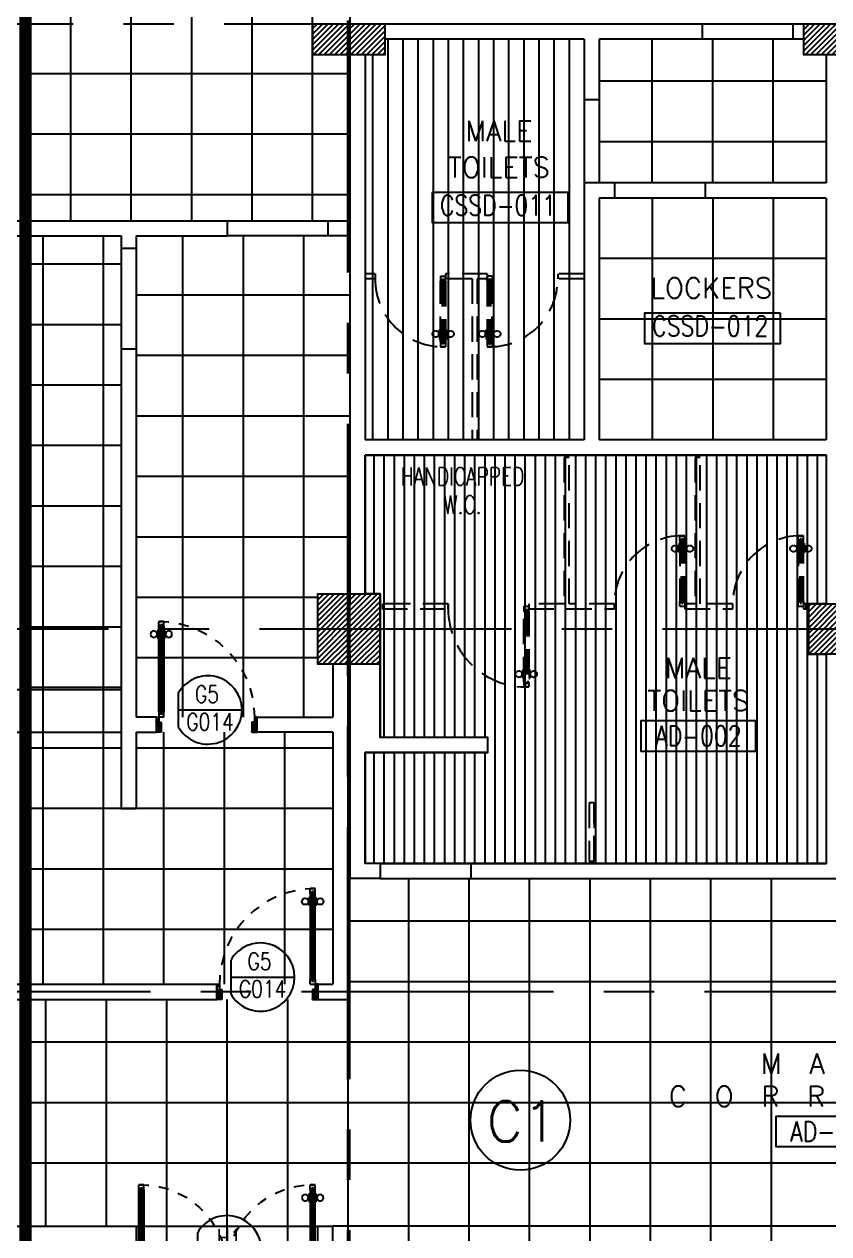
# Model space of a CAD drawing. Extents: x 417866.9 to 417960.2, y 43448 to 43538.2.
# Drawn here: x 417902.68 to 417910.67, y 43482.47 to 43494.47 of the extents above; entities that cross this region are included whole.
import ezdxf
from ezdxf.enums import TextEntityAlignment as Align

# ---------------------------------------------------------------- set-up
doc = ezdxf.new("R2010")
doc.units = 0
doc.header["$MEASUREMENT"] = 0
for name, pattern in [('CENTER2', [1.125, 0.75, -0.125, 0.125, -0.125]), ('CENTERX2', [4, 2.5, -0.5, 0.5, -0.5]), ('HIDDEN', [0.375, 0.25, -0.125])]:
    doc.linetypes.add(name, pattern=pattern)
doc.layers.get('0').update_dxf_attribs({"linetype": 'CONTINUOUS'})
for name, color, linetype in [('AXES', 11, 'CENTERX2'), ('CEILING', 4, 'CONTINUOUS'), ('ceiling-marker', 6, 'CONTINUOUS'), ('COL', 2, 'CONTINUOUS'), ('DOOR', 4, 'CONTINUOUS'), ('DOOR-CR', 2, 'CONTINUOUS'), ('DOOR-NO', 3, 'CONTINUOUS'), ('EJ', 8, 'CONTINUOUS'), ('ELEV', 2, 'CONTINUOUS'), ('HAT', 8, 'CONTINUOUS'), ('PART', 9, 'CONTINUOUS'), ('RM-BOX', 11, 'CONTINUOUS'), ('RM-NAME', 11, 'CONTINUOUS'), ('RM-NO', 11, 'CONTINUOUS'), ('TXT', 2, 'CONTINUOUS'), ('WALL', 2, 'CONTINUOUS')]:
    doc.layers.add(name, color=color, linetype=linetype)
doc.layers.get('EJ').off()
doc.styles.add('ROMANS', font='ROMANS.shx', dxfattribs={"width": 0.6})

# ---------------------------------------------------------------- blocks, each defined once
blk = doc.blocks.new('*X76')
at = {"color": 0}
for p, q in [((215909, 32308), (216361, 32761)), ((215909, 32361), (216308, 32761)), ((215909, 32414), (216255, 32761)), ((215909, 32467), (216202, 32761)), ((215909, 32520), (216149, 32761)), ((215909, 32573), (216096, 32761)), ((215909, 32626), (216043, 32761)), ((215909, 32680), (215990, 32761)), ((215909, 32733), (215937, 32761)), ((215914, 32261), (216409, 32755)), ((215967, 32261), (216409, 32702)), ((216020, 32261), (216409, 32649)), ((216073, 32261), (216409, 32596)), ((216126, 32261), (216409, 32543)), ((216179, 32261), (216409, 32490)), ((216233, 32261), (216409, 32437)), ((216286, 32261), (216409, 32384)), ((216339, 32261), (216409, 32331)), ((216392, 32261), (216409, 32278))]:
    blk.add_line(p, q, dxfattribs=at)
blk = doc.blocks.new('RM1')
at = {"layer": 'RM-BOX'}
blk.add_lwpolyline([(570, -200), (-570, -200), (-570, -500), (570, -500)], close=True, dxfattribs=at)
at = {"layer": 'RM-NAME', "style": 'ROMANS'}
for tag, p in [('ROOMNAME1', (0, 324)), ('ROOMNAME2', (0, 0))]:
    blk.add_attdef(tag, text='', height=200, dxfattribs=at).set_placement(p, align=Align.MIDDLE)
at = {"layer": 'RM-NO', "style": 'ROMANS', "width": 0.8}
blk.add_attdef('ROOMNO', text='', height=200, dxfattribs=at).set_placement((0, -350), align=Align.MIDDLE)
blk = doc.blocks.new('DD1')
at = {"layer": 'DOOR-CR'}
blk.add_line((-316, 0), (316, 0), dxfattribs=at)
blk.add_lwpolyline([(-316, -166, 3.820224), (-316, 166)], format="xyb", close=True, dxfattribs=at)
at = {"layer": 'DOOR-NO', "color": 255, "style": 'ROMANS'}
for tag, width, p in [('G', 0.8, (-22, 156)), ('0000', 0.7, (-22, -136))]:
    blk.add_attdef(tag, text='', height=196, dxfattribs=dict(at, width=width)).set_placement(p, align=Align.MIDDLE)
blk = doc.blocks.new('C11')
at = {"layer": 'HAT'}
h = blk.add_hatch(dxfattribs=at)
h.set_pattern_fill('ANSI31', color=256, scale=300, style=0)
h.set_pattern_definition([(45, (-383765.23, -62181), (-26.5165043, 26.5165043), [])])
h.paths.add_polyline_path([(-20, 350), (-20, 700), (-320, 700), (-320, 350)])
h.paths.add_polyline_path([(-320, 0), (-20, 0), (-20, 350), (-320, 350)])
h = blk.add_hatch(dxfattribs=at)
h.set_pattern_fill('ANSI31', color=256, scale=300, style=0)
h.set_pattern_definition([(45, (-383445.23, -62181), (-26.5165043, 26.5165043), [])])
h.paths.add_polyline_path([(300, 350), (300, 700), (0, 700), (0, 350)])
h.paths.add_polyline_path([(0, 0), (300, 0), (300, 350), (0, 350)])
at = {"layer": 'COL'}
for points in [[(-20, 700), (-20, 0), (-320, 0), (-320, 700)], [(300, 700), (300, 0), (0, 0), (0, 700)]]:
    blk.add_lwpolyline(points, close=True, dxfattribs=at)
blk = doc.blocks.new('A$C272A55A0')
at = {"layer": 'DOOR', "color": 0, "linetype": 'ByBlock'}
for p, q in [((0, 900), (0, 1050)), ((50, 1050), (0, 1050)), ((50, 950), (50, 1050)), ((1750, 950), (1750, 1050)), ((1750, 1050), (1800, 1050)), ((1800, 1050), (1800, 900)), ((0, 900), (25, 900)), ((25, 950), (50, 950)), ((25, 900), (25, 950)), ((75, 900), (25, 900)), ((25, 850), (25, 900)), ((42, 850), (25, 850)), ((58, 870), (42, 870)), ((42, 870), (42, 850)), ((58, 850), (58, 870)), ((75, 850), (58, 850)), ((75, 900), (75, 850)), ((1725, 900), (1775, 900)), ((1725, 900), (1725, 850)), ((1725, 850), (1742, 850)), ((1742, 870), (1758, 870)), ((1742, 850), (1742, 870)), ((1775, 950), (1750, 950)), ((1758, 870), (1758, 850)), ((1758, 850), (1775, 850)), ((1775, 900), (1775, 950)), ((1800, 900), (1775, 900)), ((1775, 850), (1775, 900)), ((1718, 160), (1709, 160)), ((1709, 95), (1709, 160)), ((1725, 173), (1718, 173)), ((1718, 173), (1718, 83)), ((1718, 95), (1718, 160)), ((1775, 173), (1782, 173)), ((1782, 173), (1782, 83)), ((1782, 160), (1791, 160)), ((1782, 95), (1782, 160)), ((1791, 95), (1791, 160)), ((25, 50), (42, 50)), ((25, 50), (25, 0)), ((25, 0), (75, 0)), ((75, 0), (25, 0)), ((42, 50), (42, 30)), ((42, 30), (58, 30)), ((58, 50), (75, 50)), ((58, 50), (58, 30)), ((75, 50), (75, 0)), ((1718, 95), (1709, 95)), ((1725, 83), (1718, 83)), ((1742, 50), (1725, 50)), ((1725, 50), (1725, 0)), ((1775, 0), (1725, 0)), ((1725, 0), (1775, 0)), ((1742, 50), (1742, 30)), ((1758, 30), (1742, 30)), ((1775, 50), (1758, 50)), ((1758, 50), (1758, 30)), ((1775, 83), (1782, 83)), ((1775, 50), (1775, 0)), ((1782, 95), (1791, 95))]:
    blk.add_line(p, q, dxfattribs=at)
at = {"layer": 'DOOR', "color": 9, "linetype": 'ByBlock'}
for p, q in [((50, 1050), (0, 1010)), ((50, 1050), (0, 937)), ((50, 1050), (37, 950)), ((1750, 1050), (1800, 1010)), ((1750, 1050), (1800, 937)), ((1750, 1050), (1763, 950))]:
    blk.add_line(p, q, dxfattribs=at)
at = {"layer": 'DOOR', "linetype": 'ByBlock'}
for p, q in [((25, 850), (25, 50)), ((42, 850), (42, 50)), ((58, 850), (58, 50)), ((75, 50), (75, 850)), ((1725, 50), (1725, 850)), ((1742, 850), (1742, 50)), ((1758, 850), (1758, 50)), ((1775, 850), (1775, 50))]:
    blk.add_line(p, q, dxfattribs=at)
at = {"layer": 'DOOR', "color": 0, "linetype": 'ByBlock'}
for centre in [(1676, 128), (1824, 128)]:
    blk.add_circle(centre, 32.4, dxfattribs=at)
at = {"layer": 'DOOR', "color": 9, "linetype": 'ByBlock'}
for centre, radius, start, end in [((50, 1050), 54.4, 203.2074, 270), ((50, 1050), 74.4, 227.7764, 270), ((50, 1050), 94.4, 238.0182, 270), ((50, 1050), 34.4, 180, 270), ((50, 1050), 14.4, 180, 270), ((1750, 1050), 14.4, 270, 0), ((1750, 1050), 34.4, 270, 0), ((1750, 1050), 54.4, 270, 336.7926), ((1750, 1050), 74.4, 270, 312.2236), ((1750, 1050), 94.4, 270, 301.9818), ((50, 1050), 114, 244.0838, 257.3774), ((50, 1050), 134, 248.1598, 259.28), ((50, 1050), 154, 251.1053, 256.2858), ((1750, 1050), 114, 282.6226, 295.9162), ((1750, 1050), 134, 280.72, 291.8402), ((1750, 1050), 154, 283.7142, 288.8947)]:
    blk.add_arc(centre, radius, start, end, dxfattribs=at)
at = {"layer": 'DOOR', "linetype": 'HIDDEN', "ltscale": 0.5}
for centre, start, end in [((50, 851), 268.3174, 3.2965), ((1750, 851), 176.7035, 271.6826)]:
    blk.add_arc(centre, 851, start, end, dxfattribs=at)
at = {"layer": 'WALL', "linetype": 'ByBlock'}
blk.add_line((1800, 900), (1800, 1050), dxfattribs=at)
blk = doc.blocks.new('DOOR1000')
at = {"layer": 'DOOR', "color": 7, "linetype": 'ByBlock'}
for p, q in [((-150, 0), (0, 0)), ((-150, 0), (-150, -25)), ((0, -50), (-114, 0)), ((0, -50), (-40, 0)), ((0, -50), (0, 0)), ((-1100, -25), (-1100, -75)), ((-1100, -75), (-1100, -25)), ((-1050, -25), (-1100, -25)), ((-1050, -75), (-1100, -75)), ((-1070, -42), (-1070, -58)), ((-1050, -42), (-1070, -42)), ((-1050, -58), (-1070, -58)), ((-1050, -25), (-1050, -42)), ((-1050, -58), (-1050, -75)), ((-1018, -25), (-1018, -18)), ((-928, -18), (-1018, -18)), ((-1018, -75), (-1018, -82)), ((-928, -82), (-1018, -82)), ((-1005, -18), (-1005, -9)), ((-1005, -9), (-940, -9)), ((-1005, -18), (-940, -18)), ((-1005, -82), (-1005, -91)), ((-1005, -82), (-940, -82)), ((-1005, -91), (-940, -91)), ((-940, -18), (-940, -9)), ((-940, -82), (-940, -91)), ((-928, -25), (-928, -18)), ((-928, -75), (-928, -82)), ((-200, -25), (-150, -25)), ((-200, -42), (-200, -25)), ((-180, -42), (-200, -42)), ((-200, -58), (-180, -58)), ((-200, -75), (-200, -58)), ((-150, -75), (-200, -75)), ((-180, -58), (-180, -42)), ((-150, -25), (-100, -25)), ((-150, -75), (-150, -25)), ((-100, -25), (-100, -50)), ((0, -50), (-100, -37)), ((-100, -50), (0, -50)), ((0, -950), (-114, -1000)), ((-100, -975), (-100, -950)), ((0, -950), (-100, -963)), ((-100, -950), (0, -950)), ((0, -950), (-40, -1000)), ((0, -950), (0, -1000)), ((-150, -975), (-100, -975)), ((-150, -1000), (-150, -975)), ((-150, -1000), (0, -1000)), ((0, -1000), (-150, -1000))]:
    blk.add_line(p, q, dxfattribs=at)
at = {"layer": 'DOOR', "linetype": 'ByBlock'}
for p, q in [((-200, -25), (-1050, -25)), ((-200, -42), (-1050, -42)), ((-200, -58), (-1050, -58)), ((-1050, -75), (-200, -75))]:
    blk.add_line(p, q, dxfattribs=at)
at = {"layer": 'DOOR', "color": 7, "linetype": 'ByBlock'}
for centre in [(-973, 24), (-973, -124)]:
    blk.add_circle(centre, 32.4, dxfattribs=at)
for centre, radius, start, end in [((0, -50), 154, 161.1053, 166.2858), ((0, -50), 94.4, 148.0182, 180), ((0, -50), 134, 158.1598, 169.28), ((0, -50), 114, 154.0838, 167.3774), ((0, -50), 74.4, 137.7764, 180), ((0, -50), 54.4, 113.2074, 180), ((0, -50), 34.4, 90, 180), ((0, -50), 14.4, 90, 180), ((0, -950), 94.4, 180, 211.9818), ((0, -950), 74.4, 180, 222.2236), ((0, -950), 54.4, 180, 246.7926), ((0, -950), 34.4, 180, 270), ((0, -950), 14.4, 180, 270), ((0, -950), 154, 193.7142, 198.8947), ((0, -950), 134, 190.72, 201.8402)]:
    blk.add_arc(centre, radius, start, end, dxfattribs=at)
at = {"layer": 'DOOR', "linetype": 'HIDDEN', "ltscale": 0.5}
blk.add_arc((-150, -25), 950, 180, 270, dxfattribs=at)

msp = doc.modelspace()

# ---------------------------------------------------------------- hatches: boundary and pattern name
at = {"layer": 'HAT'}
h = msp.add_hatch(dxfattribs=at)
h.set_pattern_fill('ANSI31', color=256, scale=0.3, style=0)
h.set_pattern_definition([(45, (417522.151385, 43455.643322), (-0.0265165043, 0.0265165043), [])])
h.paths.add_polyline_path([(417905.5466, 43494.1743), (417905.8966, 43494.1743), (417905.8966, 43494.4743), (417905.5466, 43494.4743)])
h = msp.add_hatch(dxfattribs=at)
h.set_pattern_fill('ANSI31', color=256, scale=0.3, style=0)
h.set_pattern_definition([(45, (417522.521385, 43455.643322), (-0.0265165043, 0.0265165043), [])])
h.paths.add_polyline_path([(417905.9166, 43494.1743), (417906.2666, 43494.1743), (417906.2666, 43494.4743), (417905.9166, 43494.4743)])
h = msp.add_hatch(dxfattribs=at)
h.set_pattern_fill('ANSI31', color=256, scale=0.3, style=0)
h.set_pattern_definition([(45, (417552.171385, 43455.643322), (-0.0265165043, 0.0265165043), [])])
h.paths.add_polyline_path([(417910.7166, 43494.1743), (417910.7166, 43494.4743), (417910.4166, 43494.4743), (417910.4166, 43494.1743)])
h.paths.add_polyline_path([(417911.0166, 43494.1743), (417911.0166, 43494.4743), (417910.7166, 43494.4743), (417910.7166, 43494.1743)])

# ---------------------------------------------------------------- linework, layer by layer
at = {"layer": 'AXES'}
for p, q in [((417905.8966, 43460.01), (417905.8966, 43537.1991)), ((417905.9166, 43460.01), (417905.9166, 43537.1991)), ((417959.1694, 43494.4743), (417889.6966, 43494.4743)), ((417959.5194, 43488.4743), (417889.6966, 43488.4743)), ((417947.9366, 43484.8743), (417873.4766, 43484.8743))]:
    msp.add_line(p, q, dxfattribs=at)
at = {"layer": 'CEILING'}
for p, q in [((417903.1466, 43492.5243), (417903.1466, 43505.2193)), ((417903.7466, 43492.5243), (417903.7466, 43505.2193)), ((417904.3466, 43492.5243), (417904.3466, 43505.2193)), ((417904.9466, 43492.5243), (417904.9466, 43505.2193)), ((417905.5466, 43492.5243), (417905.5466, 43505.2193)), ((417906.2916, 43494.3243), (417906.2916, 43490.3493)), ((417906.4416, 43494.3243), (417906.4416, 43490.3493)), ((417906.5916, 43494.3243), (417906.5916, 43490.3493)), ((417906.5916, 43494.3243), (417906.5916, 43490.3493)), ((417906.7416, 43494.3243), (417906.7416, 43490.3493)), ((417906.8916, 43494.3243), (417906.8916, 43490.3493)), ((417907.0416, 43494.3243), (417907.0416, 43490.3493)), ((417907.1916, 43494.3243), (417907.1916, 43490.3493)), ((417907.3416, 43494.3243), (417907.3416, 43490.3493)), ((417907.4916, 43494.3243), (417907.4916, 43490.3493)), ((417907.6416, 43494.3243), (417907.6416, 43490.3493)), ((417907.7916, 43494.3243), (417907.7916, 43490.3493)), ((417907.9416, 43494.3243), (417907.9416, 43490.3493)), ((417908.0916, 43494.3243), (417908.0916, 43490.3493)), ((417908.9166, 43492.8993), (417908.9166, 43494.3243)), ((417909.5166, 43492.8993), (417909.5166, 43494.3243)), ((417910.1166, 43492.8993), (417910.1166, 43494.3243)), ((417906.1416, 43494.1743), (417906.1416, 43490.3493)), ((417905.9166, 43493.9818), (417902.697, 43493.9818)), ((417908.3916, 43493.9118), (417910.6416, 43493.9118)), ((417905.9166, 43493.3818), (417902.697, 43493.3818)), ((417908.3916, 43493.3118), (417910.6416, 43493.3118)), ((417905.9166, 43492.7818), (417902.697, 43492.7818)), ((417910.6416, 43492.7493), (417908.3916, 43492.7493)), ((417908.9166, 43492.7493), (417908.9166, 43490.3493)), ((417909.5166, 43492.7493), (417909.5166, 43490.3493)), ((417910.1166, 43492.7493), (417910.1166, 43490.3493)), ((417902.8716, 43484.9493), (417902.8716, 43492.3743)), ((417903.4716, 43484.9493), (417903.4716, 43492.3743)), ((417904.2566, 43492.3743), (417904.2566, 43487.5993)), ((417904.8566, 43492.3743), (417904.8566, 43487.5993)), ((417905.4566, 43492.3743), (417905.4566, 43487.5993)), ((417903.6466, 43492.0933), (417902.697, 43492.0933)), ((417910.6416, 43492.1493), (417908.3916, 43492.1493)), ((417905.9166, 43491.7868), (417903.7966, 43491.7868)), ((417903.6466, 43491.4933), (417902.697, 43491.4933)), ((417910.6416, 43491.5493), (417908.3916, 43491.5493)), ((417905.9166, 43491.1868), (417903.7966, 43491.1868)), ((417903.6466, 43490.8933), (417902.697, 43490.8933)), ((417910.6416, 43490.9493), (417908.3916, 43490.9493)), ((417905.9166, 43490.5868), (417903.7966, 43490.5868)), ((417903.6466, 43490.2933), (417902.697, 43490.2933)), ((417906.1541, 43490.1993), (417906.1541, 43488.8243)), ((417906.2541, 43490.1993), (417906.2541, 43487.3993)), ((417906.3541, 43490.1993), (417906.3541, 43487.3993)), ((417906.4541, 43490.1993), (417906.4541, 43487.3993)), ((417906.5541, 43490.1993), (417906.5541, 43487.3993)), ((417906.6541, 43490.1993), (417906.6541, 43487.3993)), ((417906.7541, 43490.1993), (417906.7541, 43487.3993)), ((417906.8541, 43490.1993), (417906.8541, 43487.3993)), ((417906.9541, 43490.1993), (417906.9541, 43487.3993)), ((417907.0541, 43490.1993), (417907.0541, 43487.3993)), ((417907.1541, 43490.1993), (417907.1541, 43487.3993)), ((417907.2541, 43490.1993), (417907.2541, 43487.3993)), ((417907.3541, 43490.1993), (417907.3541, 43486.1493)), ((417907.4541, 43490.1993), (417907.4541, 43486.1493)), ((417907.5541, 43490.1993), (417907.5541, 43486.1493)), ((417907.6541, 43490.1993), (417907.6541, 43486.1493)), ((417907.7541, 43490.1993), (417907.7541, 43486.1493)), ((417907.8541, 43490.1993), (417907.8541, 43486.1493)), ((417907.9541, 43490.1993), (417907.9541, 43486.1493)), ((417908.0541, 43490.1993), (417908.0541, 43486.1493)), ((417908.1541, 43490.1993), (417908.1541, 43486.1493)), ((417908.2541, 43490.1993), (417908.2541, 43486.1493)), ((417908.3541, 43490.1993), (417908.3541, 43486.1493)), ((417908.4541, 43490.1993), (417908.4541, 43486.1493)), ((417908.5541, 43490.1993), (417908.5541, 43486.1493)), ((417908.6541, 43490.1993), (417908.6541, 43486.1493)), ((417908.7541, 43490.1993), (417908.7541, 43486.1493)), ((417908.8541, 43490.1993), (417908.8541, 43486.1493)), ((417908.9541, 43490.1993), (417908.9541, 43486.1493)), ((417909.0541, 43490.1993), (417909.0541, 43486.1493)), ((417909.1541, 43490.1993), (417909.1541, 43486.1493)), ((417909.2541, 43490.1993), (417909.2541, 43486.1493)), ((417909.3541, 43490.1993), (417909.3541, 43486.1493)), ((417909.4541, 43490.1993), (417909.4541, 43486.1493)), ((417909.5541, 43490.1993), (417909.5541, 43486.1493)), ((417909.6541, 43490.1993), (417909.6541, 43486.1493)), ((417909.7541, 43490.1993), (417909.7541, 43486.1493)), ((417909.8541, 43490.1993), (417909.8541, 43486.1493)), ((417909.9541, 43490.1993), (417909.9541, 43486.1493)), ((417910.0541, 43490.1993), (417910.0541, 43486.1493)), ((417910.1541, 43490.1993), (417910.1541, 43486.1493)), ((417910.2541, 43490.1993), (417910.2541, 43486.1493)), ((417910.3541, 43490.1993), (417910.3541, 43486.1493)), ((417910.4541, 43490.1993), (417910.4541, 43486.1493)), ((417910.5541, 43490.1993), (417910.5541, 43488.7243)), ((417905.9166, 43489.9868), (417903.7966, 43489.9868)), ((417903.6466, 43489.6933), (417902.697, 43489.6933)), ((417905.9166, 43489.3868), (417903.7966, 43489.3868)), ((417903.6466, 43489.0933), (417902.697, 43489.0933)), ((417905.5966, 43488.7868), (417903.7966, 43488.7868)), ((417903.6466, 43488.4933), (417902.697, 43488.4933)), ((417905.5966, 43488.1868), (417903.7966, 43488.1868)), ((417910.5541, 43488.2243), (417910.5541, 43486.1493)), ((417903.6466, 43487.8933), (417902.697, 43487.8933)), ((417904.0716, 43484.9493), (417904.0716, 43487.4493)), ((417904.6716, 43484.9493), (417904.6716, 43487.4493)), ((417905.2716, 43484.9493), (417905.2716, 43487.4493)), ((417903.6466, 43487.2933), (417902.697, 43487.2933)), ((417905.7466, 43487.2933), (417903.7966, 43487.2933)), ((417906.1541, 43487.2493), (417906.1541, 43486.1493)), ((417906.2541, 43487.2493), (417906.2541, 43486.1493)), ((417906.3541, 43487.2493), (417906.3541, 43486.1493)), ((417906.4541, 43487.2493), (417906.4541, 43486.1493)), ((417906.5541, 43487.2493), (417906.5541, 43486.1493)), ((417906.6541, 43487.2493), (417906.6541, 43486.1493)), ((417906.7541, 43487.2493), (417906.7541, 43486.1493)), ((417906.8541, 43487.2493), (417906.8541, 43486.1493)), ((417906.9541, 43487.2493), (417906.9541, 43486.1493)), ((417907.0541, 43487.2493), (417907.0541, 43486.1493)), ((417907.1541, 43487.2493), (417907.1541, 43486.1493)), ((417907.2541, 43487.2493), (417907.2541, 43486.1493)), ((417905.7466, 43486.6933), (417902.697, 43486.6933)), ((417905.7466, 43486.0933), (417902.697, 43486.0933)), ((417906.4966, 43485.9993), (417906.4966, 43481.6243)), ((417907.0966, 43485.9993), (417907.0966, 43481.6243)), ((417907.6966, 43485.9993), (417907.6966, 43481.6243)), ((417908.2966, 43485.9993), (417908.2966, 43481.5993)), ((417908.8966, 43485.9993), (417908.8966, 43481.5993)), ((417909.4966, 43485.9993), (417909.4966, 43481.5993)), ((417910.0966, 43485.9993), (417910.0966, 43481.5993)), ((417905.7466, 43485.4933), (417902.697, 43485.4933)), ((417914.8966, 43485.5745), (417905.8966, 43485.5745)), ((417914.8966, 43484.9745), (417905.8966, 43484.9745)), ((417902.8966, 43484.7993), (417902.8966, 43482.5493)), ((417903.4966, 43484.7993), (417903.4966, 43482.5493)), ((417904.0966, 43484.7993), (417904.0966, 43482.0601)), ((417904.6966, 43484.7993), (417904.6966, 43482.0601)), ((417905.2966, 43484.7993), (417905.2966, 43482.0601)), ((417905.8966, 43484.7993), (417905.8966, 43481.6243)), ((417929.8616, 43484.3745), (417902.697, 43484.3745)), ((417929.8616, 43483.7745), (417902.697, 43483.7745)), ((417929.8616, 43483.1745), (417902.697, 43483.1745)), ((417903.7966, 43482.5493), (417905.5966, 43482.5493)), ((417929.8616, 43482.5493), (417905.7466, 43482.5493))]:
    msp.add_line(p, q, dxfattribs=at)
msp.add_lwpolyline([(417906.0666, 43490.1993), (417910.6416, 43490.1993), (417910.6416, 43488.7243), (417910.4666, 43488.7243), (417910.4666, 43488.2243), (417910.6416, 43488.2243), (417910.6416, 43486.1493), (417906.0666, 43486.1493), (417906.0666, 43487.2493), (417907.2866, 43487.2493), (417907.2866, 43487.3993), (417906.2166, 43487.3993), (417906.2166, 43488.8243), (417906.0666, 43488.8243)], close=True, dxfattribs=at)
at = {"layer": 'ceiling-marker', "color": 2}
msp.add_circle((417907.6078, 43483.6015), 0.4949, dxfattribs=at)
at = {"layer": 'COL'}
for points in [[(417905.5466, 43494.4743), (417905.5466, 43494.1743), (417905.8966, 43494.1743), (417905.8966, 43494.4743)], [(417905.9166, 43494.4743), (417905.9166, 43494.1743), (417906.2666, 43494.1743), (417906.2666, 43494.4743)], [(417911.0166, 43494.4743), (417910.4166, 43494.4743), (417910.4166, 43494.1743), (417911.0166, 43494.1743)], [(417910.9666, 43488.7243), (417910.9666, 43488.2243), (417910.4666, 43488.2243), (417910.4666, 43488.7243)]]:
    msp.add_lwpolyline(points, close=True, dxfattribs=at)
at = {"layer": 'ELEV', "linetype": 'CENTER2', "const_width": 0.12}
msp.add_lwpolyline([(417902.697, 43464.6371), (417902.697, 43528.0943)], dxfattribs=at)
at = {"layer": 'PART', "color": 11, "linetype": 'HIDDEN'}
for p, q in [((417906.1666, 43491.9993), (417906.0666, 43491.9993)), ((417906.1666, 43491.9993), (417906.1666, 43491.9493)), ((417906.8166, 43491.9743), (417906.8166, 43491.9243)), ((417906.8166, 43491.9743), (417906.8666, 43491.9743)), ((417907.2791, 43491.9993), (417906.8666, 43491.9993)), ((417906.8666, 43491.9993), (417906.8666, 43491.9493)), ((417906.8666, 43491.9243), (417906.8666, 43491.9743)), ((417907.2791, 43491.9993), (417907.2791, 43491.9493)), ((417907.2791, 43491.9243), (417907.2791, 43491.9743)), ((417907.3291, 43491.9743), (417907.2791, 43491.9743)), ((417907.3291, 43491.9743), (417907.3291, 43491.9243)), ((417907.9791, 43491.9993), (417907.9791, 43491.9493)), ((417908.2416, 43491.9993), (417907.9791, 43491.9993)), ((417906.1666, 43491.9493), (417906.0666, 43491.9493)), ((417906.8166, 43491.3243), (417906.8166, 43491.9243)), ((417906.8166, 43491.9243), (417906.8336, 43491.9243)), ((417906.8336, 43491.9243), (417906.8336, 43491.9443)), ((417906.8336, 43491.9443), (417906.8496, 43491.9443)), ((417906.8336, 43491.9243), (417906.8336, 43491.3243)), ((417906.8496, 43491.9443), (417906.8496, 43491.9243)), ((417906.8496, 43491.9243), (417906.8496, 43491.3243)), ((417906.8496, 43491.9243), (417906.8666, 43491.9243)), ((417907.1291, 43491.9493), (417906.8666, 43491.9493)), ((417906.8666, 43491.9243), (417906.8666, 43491.3243)), ((417907.1291, 43491.9493), (417907.1291, 43490.3493)), ((417907.2791, 43491.9493), (417907.1791, 43491.9493)), ((417907.1791, 43491.9493), (417907.1791, 43490.3493)), ((417907.2791, 43491.9243), (417907.2791, 43491.3243)), ((417907.2961, 43491.9243), (417907.2791, 43491.9243)), ((417907.2961, 43491.9443), (417907.2961, 43491.9243)), ((417907.3121, 43491.9443), (417907.2961, 43491.9443)), ((417907.2961, 43491.9243), (417907.2961, 43491.3243)), ((417907.3121, 43491.9243), (417907.3121, 43491.9443)), ((417907.3121, 43491.9243), (417907.3121, 43491.3243)), ((417907.3291, 43491.9243), (417907.3121, 43491.9243)), ((417907.3291, 43491.3243), (417907.3291, 43491.9243)), ((417908.2416, 43491.9493), (417907.9791, 43491.9493)), ((417906.8094, 43491.4341), (417906.8004, 43491.4341)), ((417906.8004, 43491.3693), (417906.8004, 43491.4341)), ((417906.8094, 43491.3693), (417906.8004, 43491.3693)), ((417906.8094, 43491.3693), (417906.8094, 43491.4341)), ((417906.8738, 43491.4341), (417906.8828, 43491.4341)), ((417906.8738, 43491.3693), (417906.8738, 43491.4341)), ((417906.8738, 43491.3693), (417906.8828, 43491.3693)), ((417906.8828, 43491.3693), (417906.8828, 43491.4341)), ((417907.2719, 43491.4341), (417907.2629, 43491.4341)), ((417907.2629, 43491.3693), (417907.2629, 43491.4341)), ((417907.2719, 43491.3693), (417907.2629, 43491.3693)), ((417907.2719, 43491.3693), (417907.2719, 43491.4341)), ((417907.3363, 43491.4341), (417907.3453, 43491.4341)), ((417907.3363, 43491.3693), (417907.3363, 43491.4341)), ((417907.3363, 43491.3693), (417907.3453, 43491.3693)), ((417907.3453, 43491.3693), (417907.3453, 43491.4341)), ((417906.8166, 43491.3567), (417906.8094, 43491.3567)), ((417906.8094, 43491.3467), (417906.8094, 43491.3567)), ((417906.8166, 43491.3467), (417906.8094, 43491.3467)), ((417906.8336, 43491.3243), (417906.8166, 43491.3243)), ((417906.8166, 43491.3243), (417906.8166, 43491.2743)), ((417906.8666, 43491.2743), (417906.8166, 43491.2743)), ((417906.8166, 43491.2743), (417906.8666, 43491.2743)), ((417906.8336, 43491.3243), (417906.8336, 43491.3043)), ((417906.8496, 43491.3043), (417906.8336, 43491.3043)), ((417906.8666, 43491.3243), (417906.8496, 43491.3243)), ((417906.8496, 43491.3243), (417906.8496, 43491.3043)), ((417906.8666, 43491.3567), (417906.8738, 43491.3567)), ((417906.8666, 43491.3467), (417906.8738, 43491.3467)), ((417906.8666, 43491.3243), (417906.8666, 43491.2743)), ((417906.8738, 43491.3467), (417906.8738, 43491.3567)), ((417907.2791, 43491.3567), (417907.2719, 43491.3567)), ((417907.2719, 43491.3467), (417907.2719, 43491.3567)), ((417907.2791, 43491.3467), (417907.2719, 43491.3467)), ((417907.2791, 43491.3243), (417907.2961, 43491.3243)), ((417907.2791, 43491.3243), (417907.2791, 43491.2743)), ((417907.2791, 43491.2743), (417907.3291, 43491.2743)), ((417907.3291, 43491.2743), (417907.2791, 43491.2743)), ((417907.2961, 43491.3243), (417907.2961, 43491.3043)), ((417907.2961, 43491.3043), (417907.3121, 43491.3043)), ((417907.3121, 43491.3243), (417907.3291, 43491.3243)), ((417907.3121, 43491.3243), (417907.3121, 43491.3043)), ((417907.3291, 43491.3567), (417907.3363, 43491.3567)), ((417907.3291, 43491.3467), (417907.3363, 43491.3467)), ((417907.3291, 43491.3243), (417907.3291, 43491.2743)), ((417907.3363, 43491.3467), (417907.3363, 43491.3567)), ((417909.1844, 43489.327), (417909.1844, 43489.317)), ((417909.1916, 43489.327), (417909.1844, 43489.327)), ((417909.2416, 43489.3993), (417909.1916, 43489.3993)), ((417909.1916, 43489.3993), (417909.2416, 43489.3993)), ((417909.1916, 43489.3493), (417909.1916, 43489.3993)), ((417909.1916, 43489.3493), (417909.1916, 43488.7493)), ((417909.2086, 43489.3493), (417909.1916, 43489.3493)), ((417909.2246, 43489.3693), (417909.2086, 43489.3693)), ((417909.2086, 43489.3493), (417909.2086, 43489.3693)), ((417909.2086, 43488.7493), (417909.2086, 43489.3493)), ((417909.2246, 43489.3493), (417909.2246, 43489.3693)), ((417909.2416, 43489.3493), (417909.2246, 43489.3493)), ((417909.2246, 43488.7493), (417909.2246, 43489.3493)), ((417909.2416, 43489.3493), (417909.2416, 43489.3993)), ((417909.2416, 43488.7493), (417909.2416, 43489.3493)), ((417909.2416, 43489.327), (417909.2488, 43489.327)), ((417909.2488, 43489.327), (417909.2488, 43489.317)), ((417910.3594, 43489.327), (417910.3594, 43489.317)), ((417910.3666, 43489.327), (417910.3594, 43489.327)), ((417910.4166, 43489.3993), (417910.3666, 43489.3993)), ((417910.3666, 43489.3993), (417910.4166, 43489.3993)), ((417910.3666, 43489.3493), (417910.3666, 43489.3993)), ((417910.3666, 43489.3493), (417910.3666, 43488.7493)), ((417910.3836, 43489.3493), (417910.3666, 43489.3493)), ((417910.3996, 43489.3693), (417910.3836, 43489.3693)), ((417910.3836, 43489.3493), (417910.3836, 43489.3693)), ((417910.3836, 43488.7493), (417910.3836, 43489.3493)), ((417910.3996, 43489.3493), (417910.3996, 43489.3693)), ((417910.4166, 43489.3493), (417910.3996, 43489.3493)), ((417910.3996, 43488.7493), (417910.3996, 43489.3493)), ((417910.4166, 43489.3493), (417910.4166, 43489.3993)), ((417910.4166, 43488.7493), (417910.4166, 43489.3493)), ((417910.4166, 43489.327), (417910.4238, 43489.327)), ((417910.4238, 43489.327), (417910.4238, 43489.317)), ((417909.1844, 43489.3044), (417909.1754, 43489.3044)), ((417909.1754, 43489.3044), (417909.1754, 43489.2396)), ((417909.1844, 43489.2396), (417909.1754, 43489.2396)), ((417909.1916, 43489.317), (417909.1844, 43489.317)), ((417909.1844, 43489.3044), (417909.1844, 43489.2396)), ((417909.2416, 43489.317), (417909.2488, 43489.317)), ((417909.2488, 43489.3044), (417909.2578, 43489.3044)), ((417909.2488, 43489.3044), (417909.2488, 43489.2396)), ((417909.2488, 43489.2396), (417909.2578, 43489.2396)), ((417909.2578, 43489.3044), (417909.2578, 43489.2396)), ((417910.3594, 43489.3044), (417910.3504, 43489.3044)), ((417910.3504, 43489.3044), (417910.3504, 43489.2396)), ((417910.3594, 43489.2396), (417910.3504, 43489.2396)), ((417910.3666, 43489.317), (417910.3594, 43489.317)), ((417910.3594, 43489.3044), (417910.3594, 43489.2396)), ((417910.4166, 43489.317), (417910.4238, 43489.317)), ((417910.4238, 43489.3044), (417910.4328, 43489.3044)), ((417910.4238, 43489.3044), (417910.4238, 43489.2396)), ((417910.4238, 43489.2396), (417910.4328, 43489.2396)), ((417910.4328, 43489.3044), (417910.4328, 43489.2396)), ((417906.8916, 43488.7244), (417906.8916, 43488.6744)), ((417909.1916, 43488.6993), (417909.1916, 43488.7493)), ((417909.1916, 43488.7493), (417909.2086, 43488.7493)), ((417909.2086, 43488.7493), (417909.2086, 43488.7293)), ((417909.2086, 43488.7293), (417909.2246, 43488.7293)), ((417909.2246, 43488.7293), (417909.2246, 43488.7493)), ((417909.2246, 43488.7493), (417909.2416, 43488.7493)), ((417909.2416, 43488.7493), (417909.2416, 43488.6993)), ((417910.3666, 43488.6993), (417910.3666, 43488.7493)), ((417910.3666, 43488.7493), (417910.3836, 43488.7493)), ((417910.3836, 43488.7493), (417910.3836, 43488.7293)), ((417910.3836, 43488.7293), (417910.3996, 43488.7293)), ((417910.3996, 43488.7293), (417910.3996, 43488.7493)), ((417910.3996, 43488.7493), (417910.4166, 43488.7493)), ((417910.4166, 43488.7493), (417910.4166, 43488.6993)), ((417910.4166, 43488.7243), (417910.4166, 43488.6743)), ((417910.4166, 43488.7243), (417910.4166, 43488.6743)), ((417907.6416, 43488.6993), (417907.6416, 43488.6493)), ((417907.6416, 43488.6993), (417907.6916, 43488.6993)), ((417907.6416, 43488.6493), (417907.6586, 43488.6493)), ((417907.6416, 43487.9493), (417907.6416, 43488.6493)), ((417907.6586, 43488.6493), (417907.6586, 43488.6693)), ((417907.6586, 43488.6693), (417907.6746, 43488.6693)), ((417907.6586, 43488.6493), (417907.6586, 43487.9493)), ((417907.6746, 43488.6693), (417907.6746, 43488.6493)), ((417907.6746, 43488.6493), (417907.6916, 43488.6493)), ((417907.6746, 43488.6493), (417907.6746, 43487.9493)), ((417907.6916, 43488.6493), (417907.6916, 43488.6993)), ((417907.6916, 43488.6493), (417907.6916, 43487.9493)), ((417909.1916, 43488.6993), (417909.2416, 43488.6993)), ((417910.3666, 43488.6993), (417910.4166, 43488.6993)), ((417907.6344, 43488.0591), (417907.6254, 43488.0591)), ((417907.6254, 43487.9943), (417907.6254, 43488.0591)), ((417907.6416, 43488.0717), (417907.6344, 43488.0717)), ((417907.6344, 43488.0717), (417907.6344, 43487.9817)), ((417907.6344, 43487.9943), (417907.6344, 43488.0591)), ((417907.6916, 43488.0717), (417907.6988, 43488.0717)), ((417907.6988, 43488.0717), (417907.6988, 43487.9817)), ((417907.6988, 43488.0591), (417907.7078, 43488.0591)), ((417907.6988, 43487.9943), (417907.6988, 43488.0591)), ((417907.7078, 43487.9943), (417907.7078, 43488.0591)), ((417907.6344, 43487.9943), (417907.6254, 43487.9943)), ((417907.6416, 43487.9817), (417907.6344, 43487.9817)), ((417907.6586, 43487.9493), (417907.6416, 43487.9493)), ((417907.6416, 43487.9493), (417907.6416, 43487.8993)), ((417907.6916, 43487.8993), (417907.6416, 43487.8993)), ((417907.6416, 43487.8993), (417907.6916, 43487.8993)), ((417907.6586, 43487.9493), (417907.6586, 43487.9293)), ((417907.6746, 43487.9293), (417907.6586, 43487.9293)), ((417907.6916, 43487.9493), (417907.6746, 43487.9493)), ((417907.6746, 43487.9493), (417907.6746, 43487.9293)), ((417907.6916, 43487.9817), (417907.6988, 43487.9817)), ((417907.6916, 43487.9493), (417907.6916, 43487.8993)), ((417907.6988, 43487.9943), (417907.7078, 43487.9943)), ((417908.3416, 43486.7493), (417908.2916, 43486.7493)), ((417908.2916, 43486.7493), (417908.2916, 43486.1723)), ((417908.3416, 43486.7493), (417908.2916, 43486.7493)), ((417908.3416, 43486.7493), (417908.3416, 43486.1723))]:
    msp.add_line(p, q, dxfattribs=at)
at = {"layer": 'PART'}
for p, q in [((417901.1123, 43487.8743), (417903.6466, 43487.8743)), ((417901.1123, 43487.4493), (417903.6466, 43487.4493))]:
    msp.add_line(p, q, dxfattribs=at)
at = {"layer": 'PART', "color": 11, "linetype": 'HIDDEN'}
for points in [[(417908.0916, 43490.1763), (417908.0416, 43490.1763), (417908.0416, 43488.7243), (417907.6916, 43488.7243), (417907.6916, 43488.6743), (417908.5416, 43488.6743), (417908.5416, 43488.7243), (417908.0916, 43488.7243), (417908.0916, 43490.1763)], [(417909.3916, 43490.1763), (417909.3416, 43490.1763), (417909.3416, 43488.7243), (417909.2416, 43488.7243), (417909.2416, 43488.6743), (417909.7166, 43488.6743), (417909.7166, 43488.7243), (417909.3916, 43488.7243), (417909.3916, 43490.1763)], [(417906.8916, 43488.7243), (417906.2396, 43488.7243), (417906.2396, 43488.6743), (417906.8916, 43488.6743)], [(417910.4436, 43488.7243), (417910.4166, 43488.7243), (417910.4166, 43488.6743), (417910.4436, 43488.6743)], [(417908.3416, 43486.7493), (417908.2916, 43486.7493), (417908.2916, 43486.1723), (417908.3416, 43486.1723)]]:
    msp.add_lwpolyline(points, close=True, dxfattribs=at)
for centre in [(417906.7681, 43491.4017), (417906.9151, 43491.4017), (417907.2306, 43491.4017), (417907.3776, 43491.4017), (417909.1431, 43489.272), (417909.2901, 43489.272), (417910.3181, 43489.272), (417910.4651, 43489.272), (417907.5931, 43488.0267), (417907.7401, 43488.0267)]:
    msp.add_circle(centre, 0.0324, dxfattribs=at)
for centre, radius, start, end in [((417906.8416, 43491.9489), 0.675, 179.96077, 272.12255), ((417907.3041, 43491.9489), 0.675, 267.87745, 0.03923), ((417909.2166, 43488.7248), 0.675, 87.87745, 180.03923), ((417910.3916, 43488.7248), 0.675, 87.87745, 180.03923), ((417907.6666, 43488.6739), 0.775, 179.97019, 271.84857)]:
    msp.add_arc(centre, radius, start, end, dxfattribs=at)
at = {"layer": 'RM-BOX'}
for points in [[(417908.083, 43492.8056), (417906.7332, 43492.8056), (417906.7332, 43492.5056), (417908.083, 43492.5056)], [(417910.1893, 43491.6073), (417908.8396, 43491.6073), (417908.8396, 43491.3073), (417910.1893, 43491.3073)]]:
    msp.add_lwpolyline(points, close=True, dxfattribs=at)
at = {"layer": 'WALL'}
for p, q in [((417905.9166, 43496.0443), (417905.9166, 43488.7243)), ((417909.4166, 43494.4743), (417906.1666, 43494.4743)), ((417910.4666, 43494.4743), (417909.4166, 43494.4743)), ((417909.4166, 43494.3243), (417909.4166, 43494.4743)), ((417910.3166, 43494.3243), (417910.3166, 43494.4743)), ((417908.2416, 43494.3243), (417906.2666, 43494.3243)), ((417908.2416, 43494.3243), (417908.2416, 43492.8993)), ((417909.4166, 43494.3243), (417908.3916, 43494.3243)), ((417908.3916, 43494.3243), (417908.3916, 43492.8993)), ((417910.4166, 43494.3243), (417909.4166, 43494.3243)), ((417906.0666, 43494.1743), (417906.0666, 43490.3493)), ((417910.6416, 43494.1743), (417910.6416, 43492.8993)), ((417908.3916, 43493.7243), (417908.2416, 43493.7243)), ((417908.2416, 43492.8993), (417908.2416, 43490.3493)), ((417908.5416, 43492.8993), (417908.2416, 43492.8993)), ((417910.6416, 43492.8993), (417908.5416, 43492.8993)), ((417908.5416, 43492.8993), (417908.5416, 43492.7493)), ((417909.4416, 43492.8993), (417909.4416, 43492.7493)), ((417908.3916, 43492.7493), (417908.3916, 43490.3493)), ((417908.5416, 43492.7493), (417908.3916, 43492.7493)), ((417910.6416, 43492.7493), (417908.5416, 43492.7493)), ((417910.6416, 43492.7493), (417910.6416, 43490.3493)), ((417898.9966, 43492.5243), (417904.6989, 43492.5243)), ((417904.6989, 43492.5243), (417904.6989, 43492.3743)), ((417904.6989, 43492.5243), (417905.8966, 43492.5243)), ((417905.6989, 43492.5243), (417905.6989, 43492.3743)), ((417905.6989, 43492.5243), (417905.799, 43492.5243)), ((417896.0966, 43492.3743), (417903.6466, 43492.3743)), ((417903.6466, 43492.3743), (417903.6466, 43492.2539)), ((417903.6466, 43492.3743), (417903.6466, 43492.2539)), ((417903.7966, 43492.3743), (417903.7966, 43492.2539)), ((417903.7966, 43492.3743), (417904.6989, 43492.3743)), ((417903.7966, 43492.3743), (417903.7966, 43492.2539)), ((417905.8966, 43492.3743), (417904.6989, 43492.3743)), ((417903.6466, 43492.2539), (417903.7966, 43492.2539)), ((417903.6466, 43492.2539), (417903.6466, 43486.6933)), ((417903.7966, 43492.2539), (417903.7966, 43487.5993)), ((417903.6466, 43491.2539), (417903.7966, 43491.2539)), ((417908.2416, 43490.3493), (417906.0666, 43490.3493)), ((417910.6416, 43490.3493), (417908.3916, 43490.3493)), ((417910.6416, 43490.1993), (417906.0666, 43490.1993)), ((417906.0666, 43490.1993), (417906.0666, 43488.8243)), ((417910.6416, 43490.1993), (417910.6416, 43488.7243)), ((417905.7466, 43488.1243), (417905.7466, 43487.5993)), ((417905.8966, 43488.2243), (417905.8966, 43484.7993)), ((417905.9166, 43488.2243), (417905.9166, 43485.9993)), ((417906.2166, 43488.1243), (417906.2166, 43487.3993)), ((417910.6416, 43488.2243), (417910.6416, 43486.1493)), ((417903.9943, 43487.5993), (417903.7966, 43487.5993)), ((417903.9943, 43487.5993), (417903.8943, 43487.5993)), ((417903.9943, 43487.5993), (417903.9943, 43487.4493)), ((417904.9943, 43487.5993), (417904.9943, 43487.4493)), ((417904.9943, 43487.5993), (417904.9943, 43487.4493)), ((417904.9943, 43487.5993), (417905.7466, 43487.5993)), ((417904.9943, 43487.5993), (417905.0943, 43487.5993)), ((417903.7966, 43487.4493), (417903.9943, 43487.4493)), ((417903.7966, 43487.4493), (417903.7966, 43486.6933)), ((417905.7466, 43487.4493), (417904.9943, 43487.4493)), ((417905.7466, 43487.4493), (417905.7466, 43484.9493)), ((417907.2866, 43487.3993), (417906.2166, 43487.3993)), ((417907.2866, 43487.2493), (417907.2866, 43487.3993)), ((417907.2866, 43487.2493), (417906.0666, 43487.2493)), ((417906.0666, 43487.2493), (417906.0666, 43486.1493)), ((417903.6466, 43486.6933), (417903.7966, 43486.6933)), ((417906.2166, 43486.1493), (417906.0666, 43486.1493)), ((417906.2166, 43486.1493), (417910.6416, 43486.1493)), ((417906.2166, 43486.1493), (417906.2166, 43485.9993)), ((417907.1166, 43486.1493), (417907.1166, 43485.9993)), ((417906.2166, 43485.9993), (417905.9166, 43485.9993)), ((417906.2166, 43485.9993), (417914.1666, 43485.9993)), ((417896.0966, 43484.9493), (417904.5966, 43484.9493)), ((417904.5966, 43484.9493), (417904.5966, 43484.7993)), ((417904.5966, 43484.9493), (417904.5966, 43484.7993)), ((417905.5966, 43484.7993), (417905.5966, 43484.9493)), ((417905.5966, 43484.9493), (417905.7466, 43484.9493)), ((417905.5966, 43484.9493), (417905.5966, 43484.7993)), ((417905.5966, 43484.9493), (417905.6967, 43484.9493)), ((417899.4716, 43484.7993), (417904.5966, 43484.7993)), ((417905.5966, 43484.7993), (417905.8966, 43484.7993)), ((417899.4716, 43482.5493), (417903.7966, 43482.5493)), ((417903.7966, 43482.5493), (417903.7966, 43480.2813)), ((417905.5966, 43481.6243), (417905.5966, 43482.5493)), ((417905.5966, 43482.5493), (417905.7466, 43482.5493)), ((417905.7466, 43481.6243), (417905.7466, 43482.5493))]:
    msp.add_line(p, q, dxfattribs=at)

# ---------------------------------------------------------------- block references
at = {"layer": 'DOOR', "yscale": 0.0009999999892897904, "zscale": 0.001}
for p, xscale, rotation in [((417903.9943, 43487.4493), -0.0009999999892897904, 90), ((417905.5966, 43484.7993), 0.0009999999892897904, 270)]:
    msp.add_blockref('DOOR1000', p, dxfattribs=dict(at, xscale=xscale, rotation=rotation))
at = {"layer": 'DOOR', "color": 0, "xscale": -0.001000000047497451, "yscale": 0.0009999999892897904, "zscale": 0.001, "rotation": 180}
msp.add_blockref('A$C272A55A0', (417903.7966, 43482.9604), dxfattribs=at)
at = {"layer": 'DOOR-NO'}
ref = msp.add_blockref('DD1', (417904.5285, 43487.671), dxfattribs=dict(at, xscale=0.001000000047497451, yscale=0.0009999999892897904, zscale=0.001))
ref.add_attrib('G', 'G5', dxfattribs={"height": 0.17, "style": 'ROMANS', "width": 0.8}).set_placement((417904.4984, 43487.8273), align=Align.MIDDLE)
ref.add_attrib('000', 'G014', dxfattribs={"height": 0.17, "style": 'ROMANS', "width": 0.8}).set_placement((417904.5285, 43487.5531), align=Align.MIDDLE)
ref = msp.add_blockref('DD1', (417905.05, 43485.021), dxfattribs=dict(at, xscale=0.001000000047497451, yscale=0.0009999999892897904, zscale=0.001))
ref.add_attrib('G', 'G5', dxfattribs={"height": 0.17, "style": 'ROMANS', "width": 0.8}).set_placement((417905.0199, 43485.1773), align=Align.MIDDLE)
ref.add_attrib('000', 'G014', dxfattribs={"height": 0.17, "style": 'ROMANS', "width": 0.8}).set_placement((417905.05, 43484.9031), align=Align.MIDDLE)
ref = msp.add_blockref('DD1', (417904.7189, 43482.3163), dxfattribs=dict(at, xscale=0.001000000047497451, yscale=0.0009999999892897904, zscale=0.001))
ref.add_attrib('G', 'H1', dxfattribs={"height": 0.17, "style": 'ROMANS', "width": 0.8}).set_placement((417904.7189, 43482.4342), align=Align.MIDDLE)
ref.add_attrib('000', 'G013', dxfattribs={"height": 0.17, "style": 'ROMANS', "width": 0.8}).set_placement((417904.7189, 43482.1984), align=Align.MIDDLE)
at = {"layer": 'EJ', "color": 2, "linetype": 'ByBlock', "xscale": 0.001000000047497451, "yscale": 0.0009999999892897904, "zscale": 0.001}
msp.add_blockref('C11', (417905.9166, 43488.1243), dxfattribs=at)
at = {"layer": 'HAT', "xscale": 0.001000000047497451, "yscale": 0.0009999999892897904, "zscale": 0.001}
msp.add_blockref('*X76', (417694.5581, 43455.9633), dxfattribs=at)
for p, values in [((417909.3743, 43487.7637), {'ROOMNO': 'AD-002', 'ROOMNAME2': 'TOILETS', 'ROOMNAME1': 'MALE'}), ((417910.7145, 43483.8389), {'ROOMNO': 'AD-026', 'ROOMNAME2': 'C  O  R  R  I  D  O  R', 'ROOMNAME1': 'M  A  I  N'})]:
    msp.add_blockref('RM1', p, dxfattribs=at).add_auto_attribs(values)

# ---------------------------------------------------------------- texts
at = {"layer": 'RM-NAME', "style": 'ROMANS'}
for s, p in [('MALE', (417907.3953, 43493.4148)), ('TOILETS', (417907.3953, 43493.0549)), ('LOCKERS', (417909.5017, 43491.8566))]:
    msp.add_text(s, height=0.2, dxfattribs=at).set_placement(p, align=Align.MIDDLE)
at = {"layer": 'RM-NAME', "style": 'ROMANS', "width": 0.75}
for s, p in [('HANDICAPPED', (417907.0345, 43489.9881)), ('W.C.', (417907.0345, 43489.7073))]:
    msp.add_text(s, height=0.18, dxfattribs=at).set_placement(p, align=Align.MIDDLE)
at = {"layer": 'RM-NO', "style": 'ROMANS', "width": 0.8}
for tag, p in [('CSSD-011', (417907.3858, 43492.6778)), ('CSSD-012', (417909.4921, 43491.4795))]:
    msp.add_attdef(tag, text='', height=0.2, dxfattribs=at).set_placement(p, align=Align.MIDDLE)
at = {"layer": 'TXT', "color": 6, "style": 'ROMANS'}
msp.add_text('C1', height=0.4, dxfattribs=at).set_placement((417907.2733, 43483.3891))

doc.saveas('drawing.dxf')
